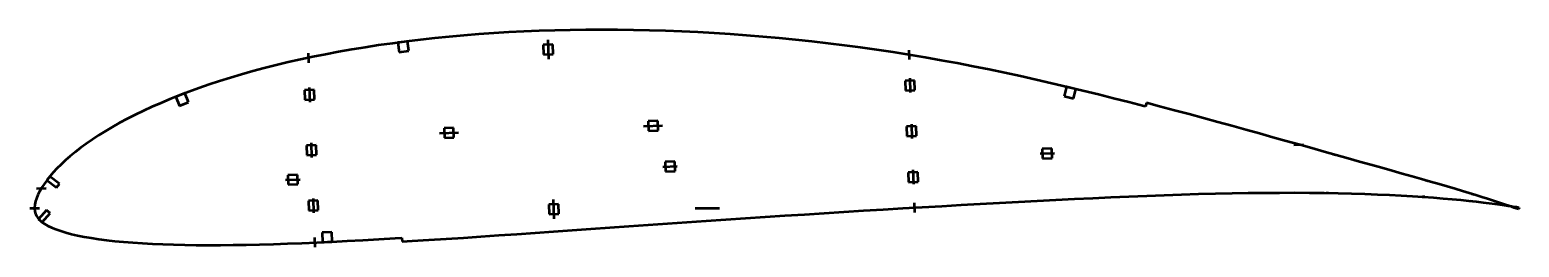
# Model space of a CAD drawing. Header units: metres. Extents: x -217 to 403, y -16 to 74.
import ezdxf

# ---------------------------------------------------------------- set-up
doc = ezdxf.new("R2010")
doc.units = ezdxf.units.M
for name, color, linetype, lineweight in [('FoilLayer', 1, 'Continuous', 50), ('StringerLayer', 1, 'Continuous', 50), ('SubLayer', 1, 'Continuous', 50)]:
    doc.layers.add(name, color=color, linetype=linetype, lineweight=lineweight)

msp = doc.modelspace()

# ---------------------------------------------------------------- linework, layer by layer
at = {"layer": 'FoilLayer'}
for p, q in [((-66.03, 68.74), (-71.77, 67.92)), ((-60.22, 69.51), (-66.03, 68.74)), ((-54.33, 70.22), (-60.22, 69.51)), ((-48.37, 70.89), (-54.33, 70.22)), ((-42.35, 71.49), (-48.37, 70.89)), ((-36.27, 72.03), (-42.35, 71.49)), ((-30.1, 72.51), (-36.27, 72.03)), ((-23.87, 72.95), (-30.1, 72.51)), ((-17.59, 73.34), (-23.87, 72.95)), ((-11.26, 73.66), (-17.59, 73.34)), ((-4.89, 73.92), (-11.26, 73.66)), ((1.55, 74.13), (-4.89, 73.92)), ((8.02, 74.27), (1.55, 74.13)), ((14.56, 74.36), (8.02, 74.27)), ((21.13, 74.4), (14.56, 74.36)), ((27.71, 74.38), (21.13, 74.4)), ((34.34, 74.29), (27.71, 74.38)), ((40.99, 74.14), (34.34, 74.29)), ((47.69, 73.94), (40.99, 74.14)), ((54.4, 73.68), (47.69, 73.94)), ((61.14, 73.37), (54.4, 73.68)), ((67.89, 72.99), (61.14, 73.37)), ((74.64, 72.55), (67.89, 72.99)), ((81.42, 72.05), (74.64, 72.55)), ((88.21, 71.5), (81.42, 72.05)), ((95, 70.89), (88.21, 71.5)), ((101.79, 70.22), (95, 70.89)), ((108.58, 69.51), (101.79, 70.22)), ((115.35, 68.72), (108.58, 69.51)), ((122.13, 67.88), (115.35, 68.72)), ((-99.15, 63.1), (-104.36, 61.98)), ((-93.85, 64.16), (-99.15, 63.1)), ((-88.45, 65.18), (-93.85, 64.16)), ((-82.98, 66.15), (-88.45, 65.18)), ((-77.42, 67.07), (-82.98, 66.15)), ((-71.77, 67.92), (-77.42, 67.07)), ((128.89, 66.98), (122.13, 67.88)), ((135.64, 66.03), (128.89, 66.98)), ((142.38, 65.02), (135.64, 66.03)), ((149.1, 63.96), (142.38, 65.02)), ((155.8, 62.84), (149.1, 63.96)), ((162.47, 61.66), (155.8, 62.84)), ((-124.17, 57.11), (-128.88, 55.77)), ((-119.37, 58.4), (-124.17, 57.11)), ((-114.46, 59.65), (-119.37, 58.4)), ((-109.47, 60.84), (-114.46, 59.65)), ((-104.36, 61.98), (-109.47, 60.84)), ((169.13, 60.43), (162.47, 61.66)), ((175.76, 59.15), (169.13, 60.43)), ((182.38, 57.83), (175.76, 59.15)), ((188.95, 56.46), (182.38, 57.83)), ((195.49, 55.03), (188.95, 56.46)), ((-146.58, 50.09), (-150.72, 48.57)), ((-142.32, 51.56), (-146.58, 50.09)), ((-137.95, 53), (-142.32, 51.56)), ((-133.47, 54.41), (-137.95, 53)), ((-128.88, 55.77), (-133.47, 54.41)), ((202.01, 53.56), (195.49, 55.03)), ((208.52, 52.05), (202.01, 53.56)), ((215.01, 50.51), (208.52, 52.05)), ((221.46, 48.96), (215.01, 50.51)), ((-162.48, 43.87), (-166.14, 42.25)), ((-158.68, 45.46), (-162.48, 43.87)), ((-154.76, 47.03), (-158.68, 45.46)), ((-150.72, 48.57), (-154.76, 47.03)), ((227.88, 47.39), (221.46, 48.96)), ((234.23, 45.81), (227.88, 47.39)), ((240.53, 44.2), (234.23, 45.81)), ((246.79, 42.59), (240.53, 44.2)), ((247.89, 43.9), (247.49, 42.4)), ((253.39, 42.46), (247.89, 43.9)), ((-176.42, 37.25), (-179.59, 35.56)), ((-173.11, 38.94), (-176.42, 37.25)), ((-169.69, 40.6), (-173.11, 38.94)), ((-166.14, 42.25), (-169.69, 40.6)), ((247.49, 42.4), (246.79, 42.59)), ((259.53, 40.83), (253.39, 42.46)), ((265.61, 39.2), (259.53, 40.83)), ((271.62, 37.55), (265.61, 39.2)), ((277.56, 35.92), (271.62, 37.55)), ((-185.54, 32.15), (-188.31, 30.42)), ((-182.64, 33.85), (-185.54, 32.15)), ((-179.59, 35.56), (-182.64, 33.85)), ((283.43, 34.31), (277.56, 35.92)), ((289.22, 32.72), (283.43, 34.31)), ((294.91, 31.14), (289.22, 32.72)), ((300.5, 29.58), (294.91, 31.14)), ((-195.86, 25.19), (-198.11, 23.46)), ((-193.48, 26.93), (-195.86, 25.19)), ((-190.95, 28.68), (-193.48, 26.93)), ((-188.31, 30.42), (-190.95, 28.68)), ((306, 28.04), (300.5, 29.58)), ((311.4, 26.53), (306, 28.04)), ((316.7, 25.04), (311.4, 26.53)), ((321.87, 23.59), (316.7, 25.04)), ((-202.16, 20.02), (-203.99, 18.3)), ((-200.2, 21.74), (-202.16, 20.02)), ((-198.11, 23.46), (-200.2, 21.74)), ((326.91, 22.17), (321.87, 23.59)), ((331.84, 20.78), (326.91, 22.17)), ((336.63, 19.42), (331.84, 20.78)), ((341.3, 18.11), (336.63, 19.42)), ((-208.66, 13.26), (-209.94, 11.63)), ((-207.24, 14.91), (-208.66, 13.26)), ((-205.68, 16.6), (-207.24, 14.91)), ((-203.99, 18.3), (-205.68, 16.6)), ((345.82, 16.83), (341.3, 18.11)), ((350.19, 15.59), (345.82, 16.83)), ((354.42, 14.39), (350.19, 15.59)), ((358.49, 13.24), (354.42, 14.39)), ((362.4, 12.12), (358.49, 13.24)), ((-212.91, 7.02), (-213.59, 5.63)), ((-212.06, 8.53), (-212.91, 7.02)), ((-211.07, 10.05), (-212.06, 8.53)), ((-209.94, 11.63), (-211.07, 10.05)), ((276.64, 6.18), (283.53, 6.32)), ((283.53, 6.32), (290.28, 6.41)), ((290.28, 6.41), (296.88, 6.48)), ((296.88, 6.48), (303.34, 6.52)), ((303.34, 6.52), (309.67, 6.53)), ((309.67, 6.53), (315.84, 6.48)), ((315.84, 6.48), (321.84, 6.4)), ((321.84, 6.4), (327.65, 6.3)), ((327.65, 6.3), (333.3, 6.17)), ((366.15, 11.06), (362.4, 12.12)), ((369.72, 10.03), (366.15, 11.06)), ((373.13, 9.04), (369.72, 10.03)), ((376.35, 8.08), (373.13, 9.04)), ((379.41, 7.17), (376.35, 8.08)), ((382.29, 6.3), (379.41, 7.17)), ((385, 5.47), (382.29, 6.3)), ((-215, 0.19), (-215.01, -0.1)), ((-214.85, 1.62), (-215, 0.19)), ((-214.57, 3.04), (-214.85, 1.62)), ((-214.18, 4.12), (-214.57, 3.04)), ((-213.59, 5.63), (-214.18, 4.12)), ((138.32, -0.47), (146.48, 0)), ((146.48, 0), (154.58, 0.47)), ((154.58, 0.47), (162.66, 0.95)), ((162.66, 0.95), (170.72, 1.42)), ((170.72, 1.42), (178.73, 1.86)), ((178.73, 1.86), (186.68, 2.28)), ((186.68, 2.28), (194.57, 2.7)), ((194.57, 2.7), (202.41, 3.13)), ((202.41, 3.13), (210.2, 3.53)), ((210.2, 3.53), (217.92, 3.9)), ((217.92, 3.9), (225.56, 4.26)), ((225.56, 4.26), (233.11, 4.61)), ((233.11, 4.61), (240.6, 4.95)), ((240.6, 4.95), (248.01, 5.26)), ((248.01, 5.26), (255.33, 5.53)), ((255.33, 5.53), (262.54, 5.76)), ((262.54, 5.76), (269.63, 5.99)), ((269.63, 5.99), (276.64, 6.18)), ((333.3, 6.17), (338.77, 6.01)), ((338.77, 6.01), (344.05, 5.81)), ((344.05, 5.81), (349.12, 5.58)), ((349.12, 5.58), (353.99, 5.34)), ((353.99, 5.34), (358.67, 5.08)), ((358.67, 5.08), (363.15, 4.8)), ((363.15, 4.8), (367.39, 4.47)), ((367.39, 4.47), (371.41, 4.14)), ((371.41, 4.14), (375.18, 3.81)), ((375.18, 3.81), (378.75, 3.49)), ((378.75, 3.49), (382.07, 3.15)), ((382.07, 3.15), (385.17, 2.81)), ((387.52, 4.69), (385, 5.47)), ((385.17, 2.81), (388.01, 2.47)), ((389.86, 3.95), (387.52, 4.69)), ((388.01, 2.47), (390.61, 2.14)), ((392.02, 3.25), (389.86, 3.95)), ((390.61, 2.14), (392.96, 1.83)), ((393.99, 2.62), (392.02, 3.25)), ((392.96, 1.83), (395.06, 1.55)), ((395.77, 2.02), (393.99, 2.62)), ((395.06, 1.55), (396.92, 1.29)), ((397.37, 1.49), (395.77, 2.02)), ((396.92, 1.29), (398.53, 1.06)), ((398.77, 1.02), (397.37, 1.49)), ((398.53, 1.06), (399.9, 0.86)), ((399.98, 0.6), (398.77, 1.02)), ((399.9, 0.86), (401.02, 0.69)), ((400.98, 0.26), (399.98, 0.6)), ((401.78, -0.02), (400.98, 0.26)), ((401.02, 0.69), (401.91, 0.56)), ((401.91, 0.56), (402.54, 0.46)), ((402.54, 0.46), (402.94, 0.4)), ((403.08, 0.37), (402.85, -0.39)), ((402.94, 0.4), (403.08, 0.37)), ((-215.01, -0.1), (-214.9, -1.35)), ((-214.9, -1.35), (-214.63, -2.25)), ((-214.63, -2.25), (-214.23, -3.11)), ((-214.23, -3.11), (-213.62, -4)), ((-213.62, -4), (-212.87, -4.87)), ((-212.87, -4.87), (-211.93, -5.71)), ((-211.93, -5.71), (-210.83, -6.51)), ((48.44, -6.35), (56.53, -5.79)), ((56.53, -5.79), (64.64, -5.24)), ((64.64, -5.24), (72.78, -4.69)), ((72.78, -4.69), (80.93, -4.13)), ((80.93, -4.13), (89.13, -3.57)), ((89.13, -3.57), (97.35, -3.04)), ((97.35, -3.04), (105.56, -2.52)), ((105.56, -2.52), (113.75, -2.01)), ((113.75, -2.01), (121.94, -1.48)), ((121.94, -1.48), (130.14, -0.96)), ((130.14, -0.96), (138.32, -0.47)), ((402.36, -0.23), (401.78, -0.02)), ((402.73, -0.35), (402.36, -0.23)), ((402.85, -0.39), (402.73, -0.35)), ((-210.83, -6.51), (-209.52, -7.28)), ((-209.52, -7.28), (-207.95, -8.01)), ((-207.95, -8.01), (-206.15, -8.73)), ((-206.15, -8.73), (-204.13, -9.44)), ((-204.13, -9.44), (-201.98, -10.11)), ((-201.98, -10.11), (-199.64, -10.74)), ((-199.64, -10.74), (-197.09, -11.31)), ((-197.09, -11.31), (-194.34, -11.85)), ((-194.34, -11.85), (-191.4, -12.36)), ((-191.4, -12.36), (-188.3, -12.85)), ((-64.85, -12.47), (-62.12, -12.31)), ((-62.12, -12.31), (-62.03, -13.86)), ((-43.71, -12.75), (-36.49, -12.26)), ((-36.49, -12.26), (-29.16, -11.75)), ((-29.16, -11.75), (-21.73, -11.25)), ((-21.73, -11.25), (-14.22, -10.75)), ((-14.22, -10.75), (-6.63, -10.23)), ((-6.63, -10.23), (1.03, -9.68)), ((1.03, -9.68), (8.78, -9.13)), ((8.78, -9.13), (16.6, -8.58)), ((16.6, -8.58), (24.49, -8.04)), ((24.49, -8.04), (32.41, -7.49)), ((32.41, -7.49), (40.39, -6.92)), ((40.39, -6.92), (48.44, -6.35)), ((-188.3, -12.85), (-185.03, -13.28)), ((-185.03, -13.28), (-181.58, -13.65)), ((-181.58, -13.65), (-177.93, -13.98)), ((-177.93, -13.98), (-174.09, -14.29)), ((-174.09, -14.29), (-170.1, -14.58)), ((-170.1, -14.58), (-165.96, -14.82)), ((-165.96, -14.82), (-161.66, -15)), ((-161.66, -15), (-157.18, -15.13)), ((-157.18, -15.13), (-152.51, -15.23)), ((-152.51, -15.23), (-147.7, -15.3)), ((-147.7, -15.3), (-142.74, -15.34)), ((-142.74, -15.34), (-137.64, -15.32)), ((-137.64, -15.32), (-132.36, -15.25)), ((-132.36, -15.25), (-126.91, -15.15)), ((-126.91, -15.15), (-121.31, -15.03)), ((-121.31, -15.03), (-115.59, -14.88)), ((-115.59, -14.88), (-109.73, -14.69)), ((-109.73, -14.69), (-103.72, -14.45)), ((-103.72, -14.45), (-97.55, -14.18)), ((-97.55, -14.18), (-91.25, -13.9)), ((-91.25, -13.9), (-84.83, -13.6)), ((-84.83, -13.6), (-78.31, -13.26)), ((-78.31, -13.26), (-71.65, -12.88)), ((-71.65, -12.88), (-64.85, -12.47)), ((-62.03, -13.86), (-57.84, -13.61)), ((-57.84, -13.61), (-50.82, -13.19)), ((-50.82, -13.19), (-43.71, -12.75))]:
    msp.add_line(p, q, dxfattribs=at)
at = {"layer": 'StringerLayer'}
for p, q in [((-59.76, 69.57), (-63.72, 69.04)), ((-63.72, 69.04), (-63.2, 65.08)), ((-59.23, 65.6), (-59.76, 69.57)), ((-63.2, 65.08), (-59.23, 65.6)), ((214.59, 50.61), (213.66, 46.72)), ((218.48, 49.67), (214.59, 50.61)), ((217.54, 45.79), (218.48, 49.67)), ((-152.42, 47.92), (-156.15, 46.49)), ((-156.15, 46.49), (-154.72, 42.76)), ((-154.72, 42.76), (-150.99, 44.19)), ((-150.99, 44.19), (-152.42, 47.92)), ((213.66, 46.72), (217.54, 45.79)), ((-208.61, 13.32), (-209.84, 11.75)), ((-204.68, 10.23), (-208.61, 13.32)), ((-209.84, 11.75), (-205.91, 8.66)), ((-205.91, 8.66), (-204.68, 10.23)), ((-210, -0.72), (-213.32, -4.47)), ((-213.32, -4.47), (-211.82, -5.79)), ((-211.82, -5.79), (-208.51, -2.05)), ((-208.51, -2.05), (-210, -0.72)), ((-91.27, -9.9), (-95.26, -10.07)), ((-95.26, -10.07), (-95.09, -14.07)), ((-91.09, -13.89), (-91.27, -9.9)), ((-95.09, -14.07), (-91.09, -13.89))]:
    msp.add_line(p, q, dxfattribs=at)
at = {"layer": 'SubLayer'}
for p, q in [((0.77, 68.28), (-3.23, 68.14)), ((-1.3, 70.21), (-1.02, 62.22)), ((0.91, 64.29), (0.77, 68.28)), ((-101.17, 64.68), (-101.03, 60.68)), ((-3.23, 68.14), (-3.09, 64.15)), ((-3.09, 64.15), (0.91, 64.29)), ((148.94, 65.97), (149.08, 61.97)), ((-100.67, 50.3), (-100.46, 44.3)), ((151.38, 53.3), (147.38, 53.16)), ((147.38, 53.16), (147.52, 49.16)), ((149.35, 54.23), (149.56, 48.24)), ((151.52, 49.3), (151.38, 53.3)), ((-98.63, 49.37), (-102.63, 49.23)), ((-102.63, 49.23), (-102.49, 45.23)), ((-102.49, 45.23), (-98.49, 45.37)), ((-98.49, 45.37), (-98.63, 49.37)), ((147.52, 49.16), (151.52, 49.3)), ((-46.47, 31.31), (-38.48, 31.59)), ((-40.55, 33.52), (-44.54, 33.38)), ((-44.54, 33.38), (-44.4, 29.38)), ((-40.41, 29.52), (-40.55, 33.52)), ((38.48, 34.28), (46.47, 34.56)), ((44.4, 36.49), (40.41, 36.35)), ((40.41, 36.35), (40.55, 32.35)), ((40.55, 32.35), (44.54, 32.49)), ((44.54, 32.49), (44.4, 36.49)), ((152.05, 34.19), (148.05, 34.05)), ((148.05, 34.05), (148.19, 30.06)), ((150.02, 35.12), (150.22, 29.13)), ((152.19, 30.2), (152.05, 34.19)), ((-97.83, 26.3), (-101.83, 26.16)), ((-101.83, 26.16), (-101.69, 22.16)), ((-99.86, 27.23), (-99.65, 21.23)), ((-97.69, 22.3), (-97.83, 26.3)), ((-44.4, 29.38), (-40.41, 29.52)), ((148.19, 30.06), (152.19, 30.2)), ((208.54, 24.96), (204.54, 24.82)), ((204.54, 24.82), (204.68, 20.83)), ((208.68, 20.96), (208.54, 24.96)), ((309.31, 26.48), (313.31, 26.62)), ((-101.69, 22.16), (-97.69, 22.3)), ((51.48, 19.48), (47.49, 19.34)), ((47.49, 19.34), (47.63, 15.34)), ((51.62, 15.48), (51.48, 19.48)), ((203.61, 22.79), (209.61, 23)), ((204.68, 20.83), (208.68, 20.96)), ((326.05, 21.89), (326.33, 22.85)), ((-105.57, 13.99), (-109.57, 13.85)), ((-109.57, 13.85), (-109.43, 9.86)), ((-105.43, 10), (-105.57, 13.99)), ((46.56, 17.3), (52.55, 17.51)), ((47.63, 15.34), (51.62, 15.48)), ((152.72, 15.09), (148.72, 14.95)), ((148.72, 14.95), (148.86, 10.95)), ((150.68, 16.02), (150.89, 10.02)), ((152.86, 11.09), (152.72, 15.09)), ((-214.2, 8.2), (-210.2, 8.34)), ((-110.5, 11.82), (-104.5, 12.03)), ((-109.43, 9.86), (-105.43, 10)), ((148.86, 10.95), (152.86, 11.09)), ((323.21, 5.88), (323.29, 6.87)), ((364.54, 10.99), (364.82, 11.95)), ((383.72, 5.34), (384.01, 6.29)), ((-217, 0), (-213, 0)), ((-97.02, 3.23), (-101.02, 3.09)), ((-101.02, 3.09), (-100.88, -0.91)), ((-99.06, 4.16), (-98.85, -1.83)), ((-96.88, -0.77), (-97.02, 3.23)), ((3.09, 1.73), (-0.91, 1.59)), ((-0.91, 1.59), (-0.77, -2.41)), ((1.3, -4.34), (1.02, 3.65)), ((3.23, -2.27), (3.09, 1.73)), ((60, 0), (70.2, 0)), ((151.16, 2.28), (151.3, -1.72)), ((363.23, 4.29), (363.35, 5.28)), ((383.15, 2.53), (383.31, 3.52)), ((-100.88, -0.91), (-96.88, -0.77)), ((-0.77, -2.41), (3.23, -2.27)), ((-98.48, -12.22), (-98.34, -16.22))]:
    msp.add_line(p, q, dxfattribs=at)

doc.saveas('drawing.dxf')
